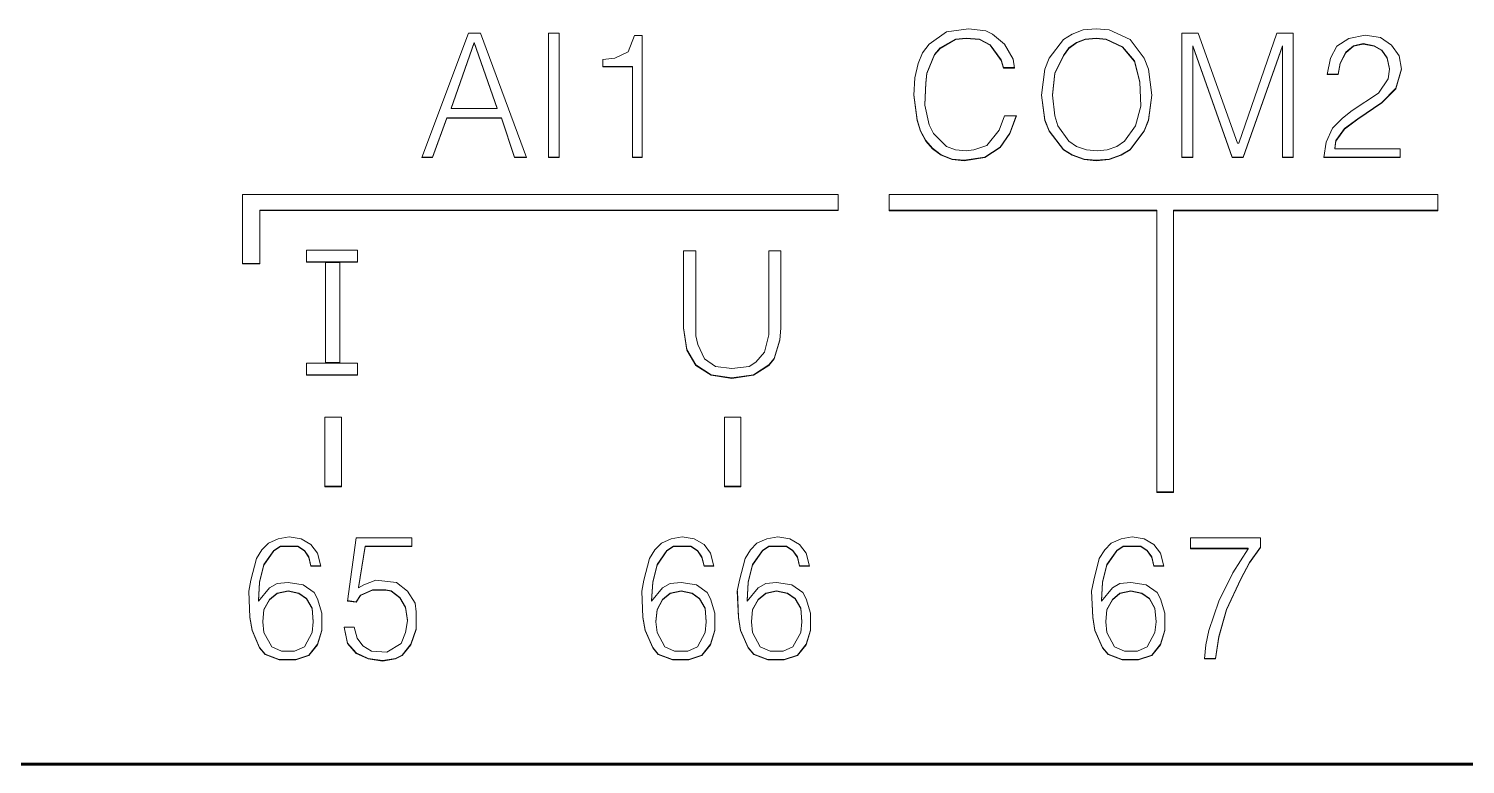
# Model space of a CAD drawing. Header units: millimetres. Extents: x 0 to 53000, y -591 to 24400.
# Drawn here: x 2802.36 to 2819.9, y 2871 to 2879.98 of the extents above; entities that cross this region are included whole.
import ezdxf
from ezdxf.enums import TextEntityAlignment as Align

# ---------------------------------------------------------------- set-up
doc = ezdxf.new("R2010")
doc.units = ezdxf.units.MM
doc.linetypes.add('K5LT_BASIC', pattern=[0])
doc.linetypes.add('K5LT_THIN', pattern=[0])
doc.layers.add('Основная', color=7, linetype='Continuous', lineweight=30)
doc.styles.add('текст', font='isocpeui.ttf')

# ---------------------------------------------------------------- blocks, each defined once
blk = doc.blocks.new('Программируемое реле ПР102')
at = {"layer": 'Основная', "linetype": 'K5LT_THIN', "lineweight": 18}
for p, q in [((19.558, -25.077), (18.985, -26.594)), ((19.705, -25.077), (19.558, -25.077)), ((20.265, -26.594), (19.705, -25.077)), ((20.532, -25.077), (20.532, -26.594)), ((20.665, -25.077), (20.532, -25.077)), ((20.665, -26.594), (20.665, -25.077)), ((25.395, -25.062), (25.182, -25.209)), ((25.662, -25.022), (25.395, -25.062)), ((25.875, -25.049), (25.662, -25.022)), ((25.955, -25.089), (25.875, -25.049)), ((27.062, -25.036), (26.928, -25.089)), ((27.222, -25.022), (27.062, -25.036)), ((27.382, -25.036), (27.222, -25.022)), ((27.635, -25.155), (27.382, -25.036)), ((28.468, -25.076), (28.268, -25.076)), ((28.268, -25.076), (28.268, -26.593)), ((28.948, -26.42), (28.468, -25.076)), ((29.428, -25.076), (28.962, -26.42)), ((29.628, -25.076), (29.428, -25.076)), ((29.628, -26.593), (29.628, -25.076)), ((19.625, -25.191), (19.345, -25.99)), ((19.625, -25.196), (19.345, -25.995)), ((19.625, -25.191), (19.625, -25.196)), ((19.905, -25.99), (19.625, -25.191)), ((19.905, -25.995), (19.625, -25.196)), ((21.585, -25.103), (21.505, -25.303)), ((21.678, -25.103), (21.585, -25.103)), ((21.678, -26.594), (21.678, -25.103)), ((25.182, -25.209), (25.102, -25.315)), ((25.248, -25.337), (25.315, -25.257)), ((25.315, -25.257), (25.502, -25.15)), ((25.315, -25.262), (25.502, -25.155)), ((25.315, -25.257), (25.315, -25.262)), ((25.502, -25.15), (25.635, -25.137)), ((25.502, -25.155), (25.635, -25.142)), ((25.502, -25.15), (25.502, -25.155)), ((25.635, -25.137), (25.635, -25.142)), ((25.635, -25.137), (25.795, -25.15)), ((25.635, -25.142), (25.795, -25.155)), ((25.795, -25.15), (25.795, -25.155)), ((25.795, -25.15), (25.928, -25.217)), ((25.795, -25.155), (25.928, -25.222)), ((25.928, -25.217), (25.928, -25.222)), ((25.928, -25.217), (26.062, -25.403)), ((25.928, -25.222), (26.062, -25.408)), ((26.102, -25.209), (25.955, -25.089)), ((26.208, -25.395), (26.102, -25.209)), ((26.822, -25.155), (26.648, -25.382)), ((26.928, -25.089), (26.822, -25.155)), ((26.888, -25.257), (26.822, -25.35)), ((26.982, -25.19), (26.888, -25.257)), ((26.982, -25.195), (26.888, -25.262)), ((26.888, -25.257), (26.888, -25.262)), ((27.088, -25.15), (26.982, -25.19)), ((27.088, -25.155), (26.982, -25.195)), ((26.982, -25.19), (26.982, -25.195)), ((27.222, -25.137), (27.088, -25.15)), ((27.222, -25.142), (27.088, -25.155)), ((27.088, -25.15), (27.088, -25.155)), ((27.222, -25.137), (27.222, -25.142)), ((27.342, -25.15), (27.222, -25.137)), ((27.342, -25.155), (27.222, -25.142)), ((27.542, -25.243), (27.342, -25.15)), ((27.342, -25.15), (27.342, -25.155)), ((27.542, -25.249), (27.342, -25.155)), ((27.542, -25.243), (27.542, -25.249)), ((27.688, -25.416), (27.542, -25.243)), ((27.688, -25.422), (27.542, -25.249)), ((27.808, -25.382), (27.635, -25.155)), ((28.402, -25.23), (28.882, -26.588)), ((28.402, -25.23), (28.402, -25.235)), ((28.402, -26.593), (28.402, -25.235)), ((28.402, -25.235), (28.882, -26.593)), ((29.015, -26.588), (29.495, -25.23)), ((29.015, -26.593), (29.495, -25.235)), ((29.495, -25.23), (29.495, -25.235)), ((29.495, -25.235), (29.495, -26.593)), ((30.162, -25.235), (30.082, -25.382)), ((30.308, -25.142), (30.162, -25.235)), ((30.268, -25.31), (30.362, -25.23)), ((30.268, -25.315), (30.362, -25.235)), ((30.508, -25.102), (30.308, -25.142)), ((30.362, -25.23), (30.482, -25.203)), ((30.362, -25.235), (30.482, -25.209)), ((30.362, -25.23), (30.362, -25.235)), ((30.482, -25.203), (30.615, -25.23)), ((30.482, -25.203), (30.482, -25.209)), ((30.482, -25.209), (30.615, -25.235)), ((30.695, -25.129), (30.508, -25.102)), ((30.615, -25.23), (30.615, -25.235)), ((30.615, -25.23), (30.708, -25.283)), ((30.615, -25.235), (30.708, -25.289)), ((30.828, -25.222), (30.695, -25.129)), ((30.922, -25.355), (30.828, -25.222)), ((21.345, -25.383), (21.198, -25.396)), ((21.198, -25.396), (21.198, -25.489)), ((21.505, -25.303), (21.345, -25.383)), ((25.102, -25.315), (25.048, -25.448)), ((25.155, -25.563), (25.248, -25.337)), ((25.155, -25.568), (25.248, -25.342)), ((25.248, -25.342), (25.315, -25.262)), ((25.248, -25.337), (25.248, -25.342)), ((26.062, -25.403), (26.062, -25.408)), ((26.062, -25.403), (26.088, -25.496)), ((26.062, -25.408), (26.088, -25.502)), ((26.222, -25.502), (26.208, -25.395)), ((26.648, -25.382), (26.595, -25.515)), ((26.822, -25.35), (26.715, -25.563)), ((26.822, -25.355), (26.715, -25.568)), ((26.888, -25.262), (26.822, -25.355)), ((26.822, -25.35), (26.822, -25.355)), ((27.755, -25.669), (27.688, -25.416)), ((27.688, -25.416), (27.688, -25.422)), ((27.755, -25.675), (27.688, -25.422)), ((27.862, -25.515), (27.808, -25.382)), ((30.082, -25.382), (30.042, -25.581)), ((30.202, -25.443), (30.268, -25.31)), ((30.202, -25.448), (30.268, -25.315)), ((30.268, -25.31), (30.268, -25.315)), ((30.708, -25.283), (30.708, -25.289)), ((30.708, -25.283), (30.775, -25.377)), ((30.708, -25.289), (30.775, -25.382)), ((30.775, -25.377), (30.802, -25.51)), ((30.775, -25.377), (30.775, -25.382)), ((30.775, -25.382), (30.802, -25.515)), ((30.948, -25.515), (30.922, -25.355)), ((21.198, -25.484), (21.558, -25.484)), ((21.198, -25.489), (21.558, -25.489)), ((21.558, -25.484), (21.558, -25.489)), ((21.558, -25.489), (21.558, -26.594)), ((25.048, -25.448), (25.008, -25.621)), ((25.142, -25.683), (25.155, -25.563)), ((25.142, -25.688), (25.155, -25.568)), ((25.155, -25.563), (25.155, -25.568)), ((26.088, -25.496), (26.221, -25.496)), ((26.088, -25.496), (26.088, -25.502)), ((26.088, -25.502), (26.222, -25.502)), ((26.595, -25.515), (26.555, -25.834)), ((26.715, -25.563), (26.688, -25.829)), ((26.715, -25.568), (26.688, -25.834)), ((26.715, -25.563), (26.715, -25.568)), ((27.902, -25.834), (27.862, -25.515)), ((30.042, -25.581), (30.175, -25.581)), ((30.043, -25.576), (30.175, -25.576)), ((30.175, -25.576), (30.202, -25.443)), ((30.175, -25.581), (30.202, -25.448)), ((30.175, -25.576), (30.175, -25.581)), ((30.202, -25.443), (30.202, -25.448)), ((30.802, -25.515), (30.788, -25.635)), ((30.802, -25.51), (30.802, -25.515)), ((30.882, -25.749), (30.948, -25.512)), ((30.882, -25.755), (30.948, -25.515)), ((25.008, -25.621), (24.995, -25.834)), ((25.128, -25.949), (25.142, -25.683)), ((25.128, -25.954), (25.142, -25.688)), ((25.142, -25.683), (25.142, -25.688)), ((27.768, -25.962), (27.755, -25.669)), ((27.755, -25.669), (27.755, -25.675)), ((27.768, -25.968), (27.755, -25.675)), ((30.788, -25.635), (30.668, -25.808)), ((30.708, -25.922), (30.882, -25.749)), ((30.708, -25.928), (30.882, -25.755)), ((30.882, -25.749), (30.882, -25.755)), ((24.995, -25.831), (25.035, -26.135)), ((24.995, -25.834), (25.035, -26.141)), ((25.128, -25.949), (25.128, -25.954)), ((25.182, -26.194), (25.128, -25.954)), ((26.555, -25.832), (26.595, -26.135)), ((26.555, -25.834), (26.595, -26.141)), ((26.688, -25.829), (26.688, -25.834)), ((26.688, -25.834), (26.715, -26.087)), ((27.768, -25.962), (27.768, -25.968)), ((27.862, -26.135), (27.901, -25.832)), ((27.862, -26.141), (27.902, -25.834)), ((30.668, -25.808), (30.348, -26.021)), ((30.415, -26.122), (30.708, -25.922)), ((30.415, -26.127), (30.708, -25.928)), ((30.708, -25.922), (30.708, -25.928)), ((19.118, -26.589), (19.292, -26.11)), ((19.118, -26.594), (19.292, -26.115)), ((19.292, -26.11), (19.292, -26.115)), ((19.292, -26.11), (19.958, -26.11)), ((19.292, -26.115), (19.958, -26.115)), ((19.345, -25.99), (19.345, -25.995)), ((19.345, -25.995), (19.905, -25.995)), ((19.905, -25.99), (19.905, -25.995)), ((19.958, -26.11), (20.118, -26.589)), ((19.958, -26.11), (19.958, -26.115)), ((19.958, -26.115), (20.118, -26.594)), ((25.035, -26.135), (25.035, -26.141)), ((25.035, -26.135), (25.075, -26.269)), ((26.102, -26.087), (26.035, -26.26)), ((26.248, -26.087), (26.102, -26.087)), ((26.168, -26.295), (26.246, -26.087)), ((26.168, -26.3), (26.248, -26.087)), ((26.595, -26.135), (26.595, -26.141)), ((26.595, -26.135), (26.648, -26.269)), ((26.715, -26.087), (26.755, -26.207)), ((27.702, -26.207), (27.768, -25.968)), ((27.808, -26.269), (27.862, -26.135)), ((27.862, -26.135), (27.862, -26.141)), ((30.228, -26.114), (30.108, -26.234)), ((30.348, -26.021), (30.228, -26.114)), ((30.255, -26.242), (30.415, -26.122)), ((30.255, -26.247), (30.415, -26.127)), ((30.415, -26.122), (30.415, -26.127)), ((25.035, -26.141), (25.075, -26.274)), ((25.075, -26.269), (25.142, -26.388)), ((25.075, -26.269), (25.075, -26.274)), ((25.075, -26.274), (25.142, -26.394)), ((25.235, -26.3), (25.182, -26.194)), ((25.395, -26.46), (25.235, -26.3)), ((26.035, -26.26), (25.888, -26.447)), ((26.048, -26.468), (26.168, -26.295)), ((26.048, -26.473), (26.168, -26.3)), ((26.168, -26.295), (26.168, -26.3)), ((26.595, -26.141), (26.648, -26.274)), ((26.648, -26.269), (26.648, -26.274)), ((26.648, -26.269), (26.822, -26.495)), ((26.648, -26.274), (26.822, -26.5)), ((26.755, -26.207), (26.888, -26.394)), ((27.568, -26.394), (27.702, -26.207)), ((27.635, -26.495), (27.808, -26.269)), ((27.635, -26.5), (27.808, -26.274)), ((27.808, -26.274), (27.862, -26.141)), ((27.808, -26.269), (27.808, -26.274)), ((30.108, -26.234), (30.028, -26.407)), ((30.148, -26.388), (30.255, -26.242)), ((30.148, -26.394), (30.255, -26.247)), ((30.255, -26.242), (30.255, -26.247)), ((25.142, -26.388), (25.142, -26.394)), ((25.142, -26.388), (25.222, -26.482)), ((25.142, -26.394), (25.222, -26.487)), ((25.222, -26.482), (25.328, -26.561)), ((25.222, -26.482), (25.222, -26.487)), ((25.222, -26.487), (25.328, -26.567)), ((25.502, -26.5), (25.395, -26.46)), ((25.888, -26.447), (25.728, -26.5)), ((25.862, -26.588), (26.048, -26.468)), ((25.862, -26.593), (26.048, -26.473)), ((26.048, -26.468), (26.048, -26.473)), ((26.888, -26.394), (26.982, -26.46)), ((26.982, -26.46), (27.102, -26.5)), ((27.355, -26.5), (27.475, -26.46)), ((27.475, -26.46), (27.568, -26.394)), ((28.962, -26.42), (28.948, -26.42)), ((30.028, -26.407), (30.002, -26.593)), ((30.135, -26.482), (30.148, -26.388)), ((30.135, -26.487), (30.148, -26.394)), ((30.135, -26.482), (30.135, -26.487)), ((30.935, -26.487), (30.135, -26.487)), ((30.148, -26.388), (30.148, -26.394)), ((30.935, -26.593), (30.935, -26.487)), ((18.985, -26.594), (19.118, -26.594)), ((18.987, -26.589), (19.118, -26.589)), ((19.118, -26.589), (19.118, -26.594)), ((20.118, -26.589), (20.118, -26.594)), ((20.118, -26.589), (20.263, -26.589)), ((20.118, -26.594), (20.265, -26.594)), ((20.532, -26.589), (20.665, -26.589)), ((20.532, -26.594), (20.665, -26.594)), ((21.558, -26.589), (21.678, -26.589)), ((21.558, -26.594), (21.678, -26.594)), ((25.328, -26.561), (25.328, -26.567)), ((25.328, -26.561), (25.462, -26.615)), ((25.328, -26.567), (25.462, -26.62)), ((25.462, -26.615), (25.462, -26.62)), ((25.462, -26.615), (25.608, -26.628)), ((25.462, -26.62), (25.608, -26.633)), ((25.635, -26.513), (25.502, -26.5)), ((25.608, -26.628), (25.862, -26.588)), ((25.608, -26.633), (25.862, -26.593)), ((25.608, -26.628), (25.608, -26.633)), ((25.728, -26.5), (25.635, -26.513)), ((25.862, -26.588), (25.862, -26.593)), ((26.822, -26.495), (26.822, -26.5)), ((26.822, -26.495), (26.928, -26.561)), ((26.822, -26.5), (26.928, -26.567)), ((26.928, -26.561), (27.075, -26.615)), ((26.928, -26.561), (26.928, -26.567)), ((26.928, -26.567), (27.075, -26.62)), ((27.075, -26.615), (27.075, -26.62)), ((27.075, -26.615), (27.222, -26.628)), ((27.075, -26.62), (27.222, -26.633)), ((27.102, -26.5), (27.235, -26.513)), ((27.222, -26.628), (27.382, -26.615)), ((27.222, -26.633), (27.382, -26.62)), ((27.222, -26.628), (27.222, -26.633)), ((27.235, -26.513), (27.355, -26.5)), ((27.382, -26.615), (27.528, -26.561)), ((27.382, -26.62), (27.528, -26.567)), ((27.382, -26.615), (27.382, -26.62)), ((27.528, -26.561), (27.635, -26.495)), ((27.528, -26.567), (27.635, -26.5)), ((27.528, -26.561), (27.528, -26.567)), ((27.635, -26.495), (27.635, -26.5)), ((28.268, -26.588), (28.402, -26.588)), ((28.268, -26.593), (28.402, -26.593)), ((28.882, -26.588), (28.882, -26.593)), ((28.882, -26.588), (29.015, -26.588)), ((28.882, -26.593), (29.015, -26.593)), ((29.015, -26.588), (29.015, -26.593)), ((29.495, -26.588), (29.628, -26.588)), ((29.495, -26.593), (29.628, -26.593)), ((30.002, -26.588), (30.935, -26.588)), ((30.002, -26.593), (30.935, -26.593)), ((24.07, -27.045), (16.795, -27.045)), ((16.795, -27.045), (16.795, -27.242)), ((24.07, -27.242), (24.07, -27.045)), ((31.394, -27.044), (24.694, -27.044)), ((24.694, -27.044), (24.694, -27.243)), ((31.394, -27.243), (31.394, -27.044)), ((16.795, -27.242), (16.795, -27.892)), ((17.009, -27.237), (24.07, -27.237)), ((17.009, -27.237), (17.009, -27.242)), ((17.009, -27.892), (17.009, -27.242)), ((17.009, -27.242), (24.07, -27.242)), ((24.694, -27.238), (27.964, -27.238)), ((24.694, -27.243), (27.964, -27.243)), ((27.964, -27.238), (27.964, -27.243)), ((27.964, -27.243), (27.964, -30.682)), ((28.164, -27.238), (28.164, -27.243)), ((28.164, -27.238), (31.394, -27.238)), ((28.164, -30.682), (28.164, -27.243)), ((28.164, -27.243), (31.394, -27.243)), ((16.795, -27.887), (17.009, -27.887)), ((17.579, -27.726), (17.579, -27.872)), ((18.201, -27.726), (17.579, -27.726)), ((17.579, -27.867), (18.201, -27.867)), ((17.579, -27.872), (18.201, -27.872)), ((17.986, -27.874), (17.809, -27.874)), ((17.809, -27.874), (17.809, -29.101)), ((17.986, -29.101), (17.986, -27.874)), ((18.201, -27.872), (18.201, -27.726)), ((22.331, -27.733), (22.184, -27.733)), ((22.184, -27.733), (22.184, -28.678)), ((22.331, -28.771), (22.331, -27.733)), ((23.224, -27.733), (23.224, -28.758)), ((23.371, -27.733), (23.224, -27.733)), ((23.371, -28.678), (23.371, -27.733)), ((16.795, -27.892), (17.009, -27.892)), ((22.184, -28.673), (22.224, -28.939)), ((22.184, -28.678), (22.224, -28.944)), ((23.224, -28.758), (23.171, -28.971)), ((23.358, -28.819), (23.371, -28.673)), ((23.358, -28.825), (23.371, -28.678)), ((22.224, -28.939), (22.331, -29.126)), ((22.224, -28.939), (22.224, -28.944)), ((22.224, -28.944), (22.331, -29.131)), ((22.358, -28.878), (22.331, -28.771)), ((22.438, -29.051), (22.358, -28.878)), ((23.291, -29.046), (23.358, -28.819)), ((23.291, -29.051), (23.358, -28.825)), ((23.358, -28.819), (23.358, -28.825)), ((17.579, -29.104), (17.579, -29.25)), ((18.201, -29.104), (17.579, -29.104)), ((17.809, -29.096), (17.986, -29.096)), ((17.809, -29.101), (17.986, -29.101)), ((18.201, -29.25), (18.201, -29.104)), ((22.571, -29.144), (22.438, -29.051)), ((23.064, -29.091), (22.984, -29.144)), ((23.171, -28.971), (23.064, -29.091)), ((23.224, -29.126), (23.291, -29.046)), ((23.224, -29.131), (23.291, -29.051)), ((23.291, -29.046), (23.291, -29.051)), ((17.579, -29.245), (18.201, -29.245)), ((17.579, -29.25), (18.201, -29.25)), ((22.331, -29.126), (22.518, -29.245)), ((22.331, -29.126), (22.331, -29.131)), ((22.331, -29.131), (22.518, -29.251)), ((22.518, -29.245), (22.771, -29.285)), ((22.518, -29.245), (22.518, -29.251)), ((22.518, -29.251), (22.771, -29.291)), ((22.771, -29.171), (22.571, -29.144)), ((22.984, -29.144), (22.771, -29.171)), ((22.771, -29.285), (23.038, -29.245)), ((22.771, -29.291), (23.038, -29.251)), ((22.771, -29.285), (22.771, -29.291)), ((23.038, -29.245), (23.224, -29.126)), ((23.038, -29.251), (23.224, -29.131)), ((23.038, -29.245), (23.038, -29.251)), ((23.224, -29.126), (23.224, -29.131)), ((18.004, -29.763), (17.804, -29.763)), ((17.804, -29.763), (17.804, -30.612)), ((18.004, -30.612), (18.004, -29.763)), ((22.684, -29.763), (22.684, -30.612)), ((22.884, -29.763), (22.684, -29.763)), ((22.884, -30.612), (22.884, -29.763)), ((17.804, -30.607), (18.004, -30.607)), ((17.804, -30.612), (18.004, -30.612)), ((22.684, -30.607), (22.884, -30.607)), ((22.684, -30.612), (22.884, -30.612)), ((27.964, -30.677), (28.164, -30.677)), ((27.964, -30.682), (28.164, -30.682)), ((17.366, -31.223), (17.233, -31.249)), ((17.513, -31.249), (17.366, -31.223)), ((22.166, -31.223), (22.033, -31.249)), ((22.313, -31.249), (22.166, -31.223)), ((23.333, -31.223), (23.199, -31.249)), ((23.479, -31.249), (23.333, -31.223)), ((27.659, -31.223), (27.526, -31.249)), ((27.806, -31.249), (27.659, -31.223)), ((17.033, -31.382), (16.966, -31.489)), ((17.113, -31.303), (17.033, -31.382)), ((17.059, -31.564), (17.179, -31.391)), ((17.059, -31.569), (17.179, -31.396)), ((17.233, -31.249), (17.113, -31.303)), ((17.179, -31.391), (17.259, -31.337)), ((17.179, -31.396), (17.259, -31.343)), ((17.179, -31.391), (17.179, -31.396)), ((17.259, -31.337), (17.259, -31.343)), ((17.259, -31.337), (17.473, -31.337)), ((17.259, -31.343), (17.473, -31.343)), ((17.473, -31.337), (17.473, -31.343)), ((17.473, -31.337), (17.553, -31.391)), ((17.473, -31.343), (17.553, -31.396)), ((17.633, -31.316), (17.513, -31.249)), ((17.553, -31.391), (17.606, -31.47)), ((17.553, -31.391), (17.553, -31.396)), ((17.553, -31.396), (17.606, -31.476)), ((17.713, -31.422), (17.633, -31.316)), ((18.186, -31.236), (18.079, -32.008)), ((18.866, -31.236), (18.186, -31.236)), ((18.213, -31.843), (18.293, -31.337)), ((18.213, -31.848), (18.293, -31.343)), ((18.293, -31.337), (18.293, -31.343)), ((18.293, -31.337), (18.866, -31.337)), ((18.293, -31.343), (18.866, -31.343)), ((18.866, -31.343), (18.866, -31.236)), ((21.833, -31.382), (21.766, -31.489)), ((21.913, -31.303), (21.833, -31.382)), ((21.859, -31.564), (21.979, -31.391)), ((21.859, -31.569), (21.979, -31.396)), ((22.033, -31.249), (21.913, -31.303)), ((21.979, -31.391), (22.059, -31.337)), ((21.979, -31.396), (22.059, -31.343)), ((21.979, -31.391), (21.979, -31.396)), ((22.059, -31.337), (22.059, -31.343)), ((22.059, -31.337), (22.273, -31.337)), ((22.059, -31.343), (22.273, -31.343)), ((22.273, -31.337), (22.353, -31.391)), ((22.273, -31.337), (22.273, -31.343)), ((22.273, -31.343), (22.353, -31.396)), ((22.433, -31.316), (22.313, -31.249)), ((22.353, -31.391), (22.406, -31.47)), ((22.353, -31.391), (22.353, -31.396)), ((22.353, -31.396), (22.406, -31.476)), ((22.513, -31.422), (22.433, -31.316)), ((22.999, -31.382), (22.933, -31.489)), ((23.079, -31.303), (22.999, -31.382)), ((23.026, -31.564), (23.146, -31.391)), ((23.026, -31.569), (23.146, -31.396)), ((23.199, -31.249), (23.079, -31.303)), ((23.146, -31.391), (23.226, -31.337)), ((23.146, -31.396), (23.226, -31.343)), ((23.146, -31.391), (23.146, -31.396)), ((23.226, -31.337), (23.439, -31.337)), ((23.226, -31.337), (23.226, -31.343)), ((23.226, -31.343), (23.439, -31.343)), ((23.439, -31.337), (23.439, -31.343)), ((23.439, -31.337), (23.519, -31.391)), ((23.439, -31.343), (23.519, -31.396)), ((23.599, -31.316), (23.479, -31.249)), ((23.519, -31.391), (23.519, -31.396)), ((23.519, -31.391), (23.573, -31.47)), ((23.519, -31.396), (23.573, -31.476)), ((23.679, -31.422), (23.599, -31.316)), ((27.326, -31.382), (27.259, -31.489)), ((27.406, -31.303), (27.326, -31.382)), ((27.352, -31.564), (27.472, -31.391)), ((27.352, -31.569), (27.472, -31.396)), ((27.526, -31.249), (27.406, -31.303)), ((27.472, -31.391), (27.552, -31.337)), ((27.472, -31.396), (27.552, -31.343)), ((27.472, -31.391), (27.472, -31.396)), ((27.552, -31.337), (27.552, -31.343)), ((27.552, -31.337), (27.766, -31.337)), ((27.552, -31.343), (27.766, -31.343)), ((27.766, -31.337), (27.846, -31.391)), ((27.766, -31.337), (27.766, -31.343)), ((27.766, -31.343), (27.846, -31.396)), ((27.926, -31.316), (27.806, -31.249)), ((27.846, -31.391), (27.899, -31.47)), ((27.846, -31.391), (27.846, -31.396)), ((27.846, -31.396), (27.899, -31.476)), ((28.006, -31.422), (27.926, -31.316)), ((28.372, -31.236), (28.372, -31.369)), ((29.226, -31.236), (28.372, -31.236)), ((28.372, -31.364), (29.079, -31.364)), ((28.372, -31.369), (29.079, -31.369)), ((29.079, -31.369), (28.892, -31.662)), ((29.079, -31.364), (29.079, -31.369)), ((29.092, -31.537), (29.226, -31.351)), ((29.092, -31.542), (29.226, -31.356)), ((29.226, -31.356), (29.226, -31.236)), ((16.966, -31.489), (16.899, -31.755)), ((17.006, -31.777), (17.059, -31.564)), ((17.006, -31.782), (17.059, -31.569)), ((17.059, -31.564), (17.059, -31.569)), ((17.606, -31.47), (17.633, -31.577)), ((17.606, -31.47), (17.606, -31.476)), ((17.606, -31.476), (17.633, -31.582)), ((17.753, -31.582), (17.713, -31.422)), ((21.766, -31.489), (21.699, -31.755)), ((21.806, -31.777), (21.859, -31.564)), ((21.806, -31.782), (21.859, -31.569)), ((21.859, -31.564), (21.859, -31.569)), ((22.406, -31.47), (22.433, -31.577)), ((22.406, -31.47), (22.406, -31.476)), ((22.406, -31.476), (22.433, -31.582)), ((22.553, -31.582), (22.513, -31.422)), ((22.933, -31.489), (22.866, -31.755)), ((22.973, -31.777), (23.026, -31.564)), ((22.973, -31.782), (23.026, -31.569)), ((23.026, -31.564), (23.026, -31.569)), ((23.573, -31.47), (23.573, -31.476)), ((23.573, -31.47), (23.599, -31.577)), ((23.573, -31.476), (23.599, -31.582)), ((23.719, -31.582), (23.679, -31.422)), ((27.259, -31.489), (27.192, -31.755)), ((27.299, -31.777), (27.352, -31.564)), ((27.299, -31.782), (27.352, -31.569)), ((27.352, -31.564), (27.352, -31.569)), ((27.899, -31.47), (27.899, -31.476)), ((27.899, -31.47), (27.926, -31.577)), ((27.899, -31.476), (27.926, -31.582)), ((28.046, -31.582), (28.006, -31.422)), ((28.986, -31.737), (29.092, -31.537)), ((28.986, -31.742), (29.092, -31.542)), ((29.092, -31.537), (29.092, -31.542)), ((17.633, -31.577), (17.751, -31.577)), ((17.633, -31.577), (17.633, -31.582)), ((17.633, -31.582), (17.753, -31.582)), ((22.433, -31.577), (22.551, -31.577)), ((22.433, -31.577), (22.433, -31.582)), ((22.433, -31.582), (22.553, -31.582)), ((23.599, -31.577), (23.599, -31.582)), ((23.599, -31.577), (23.718, -31.577)), ((23.599, -31.582), (23.719, -31.582)), ((27.926, -31.577), (28.044, -31.577)), ((27.926, -31.577), (27.926, -31.582)), ((27.926, -31.582), (28.046, -31.582)), ((28.892, -31.662), (28.719, -32.008)), ((28.812, -32.11), (28.986, -31.737)), ((28.812, -32.115), (28.986, -31.742)), ((28.986, -31.737), (28.986, -31.742)), ((16.899, -31.755), (16.873, -31.888)), ((16.873, -31.888), (16.886, -32.208)), ((16.873, -31.888), (16.886, -32.203)), ((16.993, -32.003), (17.006, -31.777)), ((16.993, -32.008), (17.006, -31.782)), ((17.126, -31.848), (16.993, -32.008)), ((17.006, -31.777), (17.006, -31.782)), ((17.219, -31.795), (17.126, -31.848)), ((17.219, -31.91), (17.126, -31.99)), ((17.219, -31.915), (17.126, -31.995)), ((17.353, -31.782), (17.219, -31.795)), ((17.353, -31.883), (17.219, -31.91)), ((17.353, -31.888), (17.219, -31.915)), ((17.219, -31.91), (17.219, -31.915)), ((17.539, -31.809), (17.353, -31.782)), ((17.486, -31.91), (17.353, -31.883)), ((17.353, -31.883), (17.353, -31.888)), ((17.486, -31.915), (17.353, -31.888)), ((17.579, -31.976), (17.486, -31.91)), ((17.486, -31.91), (17.486, -31.915)), ((17.579, -31.982), (17.486, -31.915)), ((17.673, -31.902), (17.539, -31.809)), ((17.713, -31.982), (17.673, -31.902)), ((18.279, -31.809), (18.213, -31.848)), ((18.213, -31.843), (18.213, -31.848)), ((18.239, -31.936), (18.386, -31.87)), ((18.239, -31.942), (18.386, -31.875)), ((18.426, -31.755), (18.279, -31.809)), ((18.386, -31.87), (18.386, -31.875)), ((18.386, -31.87), (18.546, -31.87)), ((18.386, -31.875), (18.546, -31.875)), ((18.679, -31.782), (18.426, -31.755)), ((18.546, -31.87), (18.613, -31.883)), ((18.546, -31.87), (18.546, -31.875)), ((18.546, -31.875), (18.613, -31.888)), ((18.613, -31.883), (18.719, -31.963)), ((18.613, -31.883), (18.613, -31.888)), ((18.613, -31.888), (18.719, -31.968)), ((18.813, -31.888), (18.679, -31.782)), ((18.906, -32.035), (18.813, -31.888)), ((21.699, -31.755), (21.673, -31.888)), ((21.673, -31.888), (21.686, -32.203)), ((21.673, -31.888), (21.686, -32.208)), ((21.793, -32.003), (21.806, -31.777)), ((21.793, -32.008), (21.806, -31.782)), ((21.926, -31.848), (21.793, -32.008)), ((21.806, -31.777), (21.806, -31.782)), ((22.019, -31.795), (21.926, -31.848)), ((22.019, -31.91), (21.926, -31.99)), ((22.019, -31.915), (21.926, -31.995)), ((22.153, -31.782), (22.019, -31.795)), ((22.153, -31.883), (22.019, -31.91)), ((22.153, -31.888), (22.019, -31.915)), ((22.019, -31.91), (22.019, -31.915)), ((22.339, -31.809), (22.153, -31.782)), ((22.286, -31.91), (22.153, -31.883)), ((22.153, -31.883), (22.153, -31.888)), ((22.286, -31.915), (22.153, -31.888)), ((22.286, -31.91), (22.286, -31.915)), ((22.379, -31.976), (22.286, -31.91)), ((22.379, -31.982), (22.286, -31.915)), ((22.473, -31.902), (22.339, -31.809)), ((22.513, -31.982), (22.473, -31.902)), ((22.866, -31.755), (22.839, -31.888)), ((22.839, -31.888), (22.853, -32.208)), ((22.84, -31.888), (22.853, -32.203)), ((22.959, -32.003), (22.973, -31.777)), ((22.959, -32.008), (22.973, -31.782)), ((23.093, -31.848), (22.959, -32.008)), ((22.973, -31.777), (22.973, -31.782)), ((23.186, -31.795), (23.093, -31.848)), ((23.186, -31.91), (23.093, -31.99)), ((23.186, -31.915), (23.093, -31.995)), ((23.319, -31.782), (23.186, -31.795)), ((23.319, -31.883), (23.186, -31.91)), ((23.319, -31.888), (23.186, -31.915)), ((23.186, -31.91), (23.186, -31.915)), ((23.506, -31.809), (23.319, -31.782)), ((23.319, -31.883), (23.319, -31.888)), ((23.453, -31.91), (23.319, -31.883)), ((23.453, -31.915), (23.319, -31.888)), ((23.453, -31.91), (23.453, -31.915)), ((23.546, -31.976), (23.453, -31.91)), ((23.546, -31.982), (23.453, -31.915)), ((23.639, -31.902), (23.506, -31.809)), ((23.679, -31.982), (23.639, -31.902)), ((27.192, -31.755), (27.166, -31.888)), ((27.166, -31.888), (27.179, -32.203)), ((27.166, -31.888), (27.179, -32.208)), ((27.286, -32.003), (27.299, -31.777)), ((27.286, -32.008), (27.299, -31.782)), ((27.419, -31.848), (27.286, -32.008)), ((27.299, -31.777), (27.299, -31.782)), ((27.512, -31.795), (27.419, -31.848)), ((27.512, -31.91), (27.419, -31.99)), ((27.512, -31.915), (27.419, -31.995)), ((27.646, -31.782), (27.512, -31.795)), ((27.646, -31.883), (27.512, -31.91)), ((27.646, -31.888), (27.512, -31.915)), ((27.512, -31.91), (27.512, -31.915)), ((27.832, -31.809), (27.646, -31.782)), ((27.646, -31.883), (27.646, -31.888)), ((27.779, -31.91), (27.646, -31.883)), ((27.779, -31.915), (27.646, -31.888)), ((27.872, -31.976), (27.779, -31.91)), ((27.779, -31.91), (27.779, -31.915)), ((27.872, -31.982), (27.779, -31.915)), ((27.966, -31.902), (27.832, -31.809)), ((28.006, -31.982), (27.966, -31.902)), ((16.993, -32.003), (16.993, -32.008)), ((17.126, -31.99), (17.059, -32.11)), ((17.126, -31.995), (17.059, -32.115)), ((17.126, -31.99), (17.126, -31.995)), ((17.646, -32.096), (17.579, -31.976)), ((17.579, -31.976), (17.579, -31.982)), ((17.646, -32.101), (17.579, -31.982)), ((17.659, -32.256), (17.646, -32.096)), ((17.646, -32.096), (17.646, -32.101)), ((17.659, -32.261), (17.646, -32.101)), ((17.766, -32.155), (17.713, -31.982)), ((18.079, -32.008), (18.186, -32.022)), ((18.08, -32.003), (18.186, -32.016)), ((18.186, -32.016), (18.239, -31.936)), ((18.186, -32.022), (18.239, -31.942)), ((18.186, -32.016), (18.186, -32.022)), ((18.239, -31.936), (18.239, -31.942)), ((18.719, -31.963), (18.786, -32.083)), ((18.719, -31.963), (18.719, -31.968)), ((18.719, -31.968), (18.786, -32.088)), ((18.786, -32.083), (18.813, -32.243)), ((18.786, -32.083), (18.786, -32.088)), ((18.786, -32.088), (18.813, -32.248)), ((18.919, -32.141), (18.906, -32.035)), ((21.793, -32.003), (21.793, -32.008)), ((21.926, -31.99), (21.859, -32.11)), ((21.926, -31.995), (21.859, -32.115)), ((21.926, -31.99), (21.926, -31.995)), ((22.446, -32.096), (22.379, -31.976)), ((22.379, -31.976), (22.379, -31.982)), ((22.446, -32.101), (22.379, -31.982)), ((22.459, -32.256), (22.446, -32.096)), ((22.446, -32.096), (22.446, -32.101)), ((22.459, -32.261), (22.446, -32.101)), ((22.566, -32.155), (22.513, -31.982)), ((22.959, -32.003), (22.959, -32.008)), ((23.093, -31.99), (23.026, -32.11)), ((23.093, -31.995), (23.026, -32.115)), ((23.093, -31.99), (23.093, -31.995)), ((23.546, -31.976), (23.546, -31.982)), ((23.613, -32.096), (23.546, -31.976)), ((23.613, -32.101), (23.546, -31.982)), ((23.626, -32.256), (23.613, -32.096)), ((23.613, -32.096), (23.613, -32.101)), ((23.626, -32.261), (23.613, -32.101)), ((23.733, -32.155), (23.679, -31.982)), ((27.286, -32.003), (27.286, -32.008)), ((27.419, -31.99), (27.352, -32.11)), ((27.419, -31.995), (27.352, -32.115)), ((27.419, -31.99), (27.419, -31.995)), ((27.939, -32.096), (27.872, -31.976)), ((27.872, -31.976), (27.872, -31.982)), ((27.939, -32.101), (27.872, -31.982)), ((27.939, -32.096), (27.939, -32.101)), ((27.952, -32.256), (27.939, -32.096)), ((27.952, -32.261), (27.939, -32.101)), ((28.059, -32.155), (28.006, -31.982)), ((28.719, -32.008), (28.599, -32.368)), ((16.886, -32.203), (16.913, -32.363)), ((16.886, -32.203), (16.886, -32.208)), ((16.886, -32.208), (16.913, -32.368)), ((17.059, -32.11), (17.046, -32.256)), ((17.059, -32.115), (17.046, -32.261)), ((17.046, -32.256), (17.046, -32.261)), ((17.046, -32.261), (17.059, -32.394)), ((17.059, -32.11), (17.059, -32.115)), ((17.646, -32.394), (17.659, -32.261)), ((17.659, -32.256), (17.659, -32.261)), ((17.766, -32.368), (17.766, -32.155)), ((18.813, -32.248), (18.786, -32.394)), ((18.813, -32.243), (18.813, -32.248)), ((18.919, -32.354), (18.919, -32.141)), ((21.686, -32.203), (21.713, -32.363)), ((21.686, -32.203), (21.686, -32.208)), ((21.686, -32.208), (21.713, -32.368)), ((21.859, -32.11), (21.846, -32.256)), ((21.859, -32.115), (21.846, -32.261)), ((21.846, -32.256), (21.846, -32.261)), ((21.846, -32.261), (21.859, -32.394)), ((21.859, -32.11), (21.859, -32.115)), ((22.446, -32.394), (22.459, -32.261)), ((22.459, -32.256), (22.459, -32.261)), ((22.566, -32.368), (22.566, -32.155)), ((22.853, -32.203), (22.853, -32.208)), ((22.853, -32.203), (22.879, -32.363)), ((22.853, -32.208), (22.879, -32.368)), ((23.026, -32.11), (23.013, -32.256)), ((23.026, -32.115), (23.013, -32.261)), ((23.013, -32.256), (23.013, -32.261)), ((23.013, -32.261), (23.026, -32.394)), ((23.026, -32.11), (23.026, -32.115)), ((23.613, -32.394), (23.626, -32.261)), ((23.626, -32.256), (23.626, -32.261)), ((23.733, -32.368), (23.733, -32.155)), ((27.179, -32.203), (27.206, -32.363)), ((27.179, -32.203), (27.179, -32.208)), ((27.179, -32.208), (27.206, -32.368)), ((27.352, -32.11), (27.339, -32.256)), ((27.352, -32.115), (27.339, -32.261)), ((27.339, -32.256), (27.339, -32.261)), ((27.339, -32.261), (27.352, -32.394)), ((27.352, -32.11), (27.352, -32.115)), ((27.939, -32.394), (27.952, -32.261)), ((27.952, -32.256), (27.952, -32.261)), ((28.059, -32.368), (28.059, -32.155)), ((28.719, -32.442), (28.812, -32.11)), ((28.719, -32.448), (28.812, -32.115)), ((28.812, -32.11), (28.812, -32.115)), ((16.913, -32.363), (17.006, -32.576)), ((16.913, -32.363), (16.913, -32.368)), ((16.913, -32.368), (17.006, -32.581)), ((17.059, -32.394), (17.153, -32.567)), ((17.553, -32.567), (17.646, -32.394)), ((17.713, -32.536), (17.766, -32.363)), ((17.713, -32.541), (17.766, -32.368)), ((18.159, -32.328), (18.039, -32.328)), ((18.039, -32.328), (18.079, -32.528)), ((18.04, -32.328), (18.079, -32.522)), ((18.199, -32.461), (18.159, -32.328)), ((18.786, -32.394), (18.733, -32.528)), ((18.853, -32.536), (18.919, -32.349)), ((18.853, -32.541), (18.919, -32.354)), ((21.713, -32.363), (21.806, -32.576)), ((21.713, -32.363), (21.713, -32.368)), ((21.713, -32.368), (21.806, -32.581)), ((21.859, -32.394), (21.953, -32.567)), ((22.353, -32.567), (22.446, -32.394)), ((22.513, -32.536), (22.566, -32.363)), ((22.513, -32.541), (22.566, -32.368)), ((22.879, -32.363), (22.973, -32.576)), ((22.879, -32.363), (22.879, -32.368)), ((22.879, -32.368), (22.973, -32.581)), ((23.026, -32.394), (23.119, -32.567)), ((23.519, -32.567), (23.613, -32.394)), ((23.679, -32.536), (23.733, -32.363)), ((23.679, -32.541), (23.733, -32.368)), ((27.206, -32.363), (27.206, -32.368)), ((27.206, -32.363), (27.299, -32.576)), ((27.206, -32.368), (27.299, -32.581)), ((27.352, -32.394), (27.446, -32.567)), ((27.846, -32.567), (27.939, -32.394)), ((28.006, -32.536), (28.059, -32.363)), ((28.006, -32.541), (28.059, -32.368)), ((28.599, -32.368), (28.559, -32.541)), ((28.679, -32.709), (28.719, -32.442)), ((28.679, -32.714), (28.719, -32.448)), ((28.719, -32.442), (28.719, -32.448)), ((17.006, -32.576), (17.073, -32.655)), ((17.006, -32.576), (17.006, -32.581)), ((17.006, -32.581), (17.073, -32.661)), ((17.153, -32.567), (17.273, -32.621)), ((17.273, -32.621), (17.433, -32.621)), ((17.433, -32.621), (17.553, -32.567)), ((17.606, -32.669), (17.713, -32.536)), ((17.606, -32.674), (17.713, -32.541)), ((17.713, -32.536), (17.713, -32.541)), ((18.079, -32.522), (18.186, -32.642)), ((18.079, -32.522), (18.079, -32.528)), ((18.079, -32.528), (18.186, -32.647)), ((18.266, -32.554), (18.199, -32.461)), ((18.373, -32.621), (18.266, -32.554)), ((18.559, -32.634), (18.373, -32.621)), ((18.733, -32.528), (18.559, -32.634)), ((18.746, -32.669), (18.853, -32.536)), ((18.746, -32.674), (18.853, -32.541)), ((18.853, -32.536), (18.853, -32.541)), ((21.806, -32.576), (21.873, -32.655)), ((21.806, -32.576), (21.806, -32.581)), ((21.806, -32.581), (21.873, -32.661)), ((21.953, -32.567), (22.073, -32.621)), ((22.073, -32.621), (22.233, -32.621)), ((22.233, -32.621), (22.353, -32.567)), ((22.406, -32.669), (22.513, -32.536)), ((22.406, -32.674), (22.513, -32.541)), ((22.513, -32.536), (22.513, -32.541)), ((22.973, -32.576), (22.973, -32.581)), ((22.973, -32.576), (23.039, -32.655)), ((22.973, -32.581), (23.039, -32.661)), ((23.119, -32.567), (23.239, -32.621)), ((23.239, -32.621), (23.399, -32.621)), ((23.399, -32.621), (23.519, -32.567)), ((23.573, -32.669), (23.679, -32.536)), ((23.573, -32.674), (23.679, -32.541)), ((23.679, -32.536), (23.679, -32.541)), ((27.299, -32.576), (27.366, -32.655)), ((27.299, -32.576), (27.299, -32.581)), ((27.299, -32.581), (27.366, -32.661)), ((27.446, -32.567), (27.566, -32.621)), ((27.566, -32.621), (27.726, -32.621)), ((27.726, -32.621), (27.846, -32.567)), ((27.899, -32.669), (28.006, -32.536)), ((27.899, -32.674), (28.006, -32.541)), ((28.006, -32.536), (28.006, -32.541)), ((28.559, -32.541), (28.546, -32.714)), ((17.073, -32.655), (17.246, -32.722)), ((17.073, -32.655), (17.073, -32.661)), ((17.073, -32.661), (17.246, -32.727)), ((17.246, -32.722), (17.446, -32.722)), ((17.246, -32.722), (17.246, -32.727)), ((17.246, -32.727), (17.446, -32.727)), ((17.446, -32.722), (17.606, -32.669)), ((17.446, -32.727), (17.606, -32.674)), ((17.446, -32.722), (17.446, -32.727)), ((17.606, -32.669), (17.606, -32.674)), ((18.186, -32.642), (18.186, -32.647)), ((18.186, -32.642), (18.333, -32.709)), ((18.186, -32.647), (18.333, -32.714)), ((18.333, -32.709), (18.506, -32.735)), ((18.333, -32.709), (18.333, -32.714)), ((18.333, -32.714), (18.506, -32.741)), ((18.506, -32.735), (18.666, -32.709)), ((18.506, -32.741), (18.666, -32.714)), ((18.506, -32.735), (18.506, -32.741)), ((18.666, -32.709), (18.746, -32.669)), ((18.666, -32.714), (18.746, -32.674)), ((18.666, -32.709), (18.666, -32.714)), ((18.746, -32.669), (18.746, -32.674)), ((21.873, -32.655), (22.046, -32.722)), ((21.873, -32.655), (21.873, -32.661)), ((21.873, -32.661), (22.046, -32.727)), ((22.046, -32.722), (22.246, -32.722)), ((22.046, -32.722), (22.046, -32.727)), ((22.046, -32.727), (22.246, -32.727)), ((22.246, -32.722), (22.406, -32.669)), ((22.246, -32.727), (22.406, -32.674)), ((22.246, -32.722), (22.246, -32.727)), ((22.406, -32.669), (22.406, -32.674)), ((23.039, -32.655), (23.039, -32.661)), ((23.039, -32.655), (23.213, -32.722)), ((23.039, -32.661), (23.213, -32.727)), ((23.213, -32.722), (23.413, -32.722)), ((23.213, -32.722), (23.213, -32.727)), ((23.213, -32.727), (23.413, -32.727)), ((23.413, -32.722), (23.573, -32.669)), ((23.413, -32.727), (23.573, -32.674)), ((23.413, -32.722), (23.413, -32.727)), ((23.573, -32.669), (23.573, -32.674)), ((27.366, -32.655), (27.539, -32.722)), ((27.366, -32.655), (27.366, -32.661)), ((27.366, -32.661), (27.539, -32.727)), ((27.539, -32.722), (27.739, -32.722)), ((27.539, -32.722), (27.539, -32.727)), ((27.539, -32.727), (27.739, -32.727)), ((27.739, -32.722), (27.899, -32.669)), ((27.739, -32.727), (27.899, -32.674)), ((27.739, -32.722), (27.739, -32.727)), ((27.899, -32.669), (27.899, -32.674)), ((28.546, -32.709), (28.679, -32.709)), ((28.546, -32.714), (28.679, -32.714)), ((28.679, -32.709), (28.679, -32.714))]:
    blk.add_line(p, q, dxfattribs=at)
at = {"layer": 'Основная', "linetype": 'K5LT_BASIC', "lineweight": 60}
blk.add_line((116.75, -34), (0.25, -34), dxfattribs=at)
at = {"layer": 'Основная', "style": 'текст'}
blk.add_attdef('№', text='', height=40, dxfattribs=at).set_placement((57, -88), align=Align.MIDDLE_CENTER)

msp = doc.modelspace()

# ---------------------------------------------------------------- block references
at = {"layer": 'Основная'}
msp.add_blockref('Программируемое реле ПР102', (2788.17049, 2905), dxfattribs=at)

doc.saveas('drawing.dxf')
